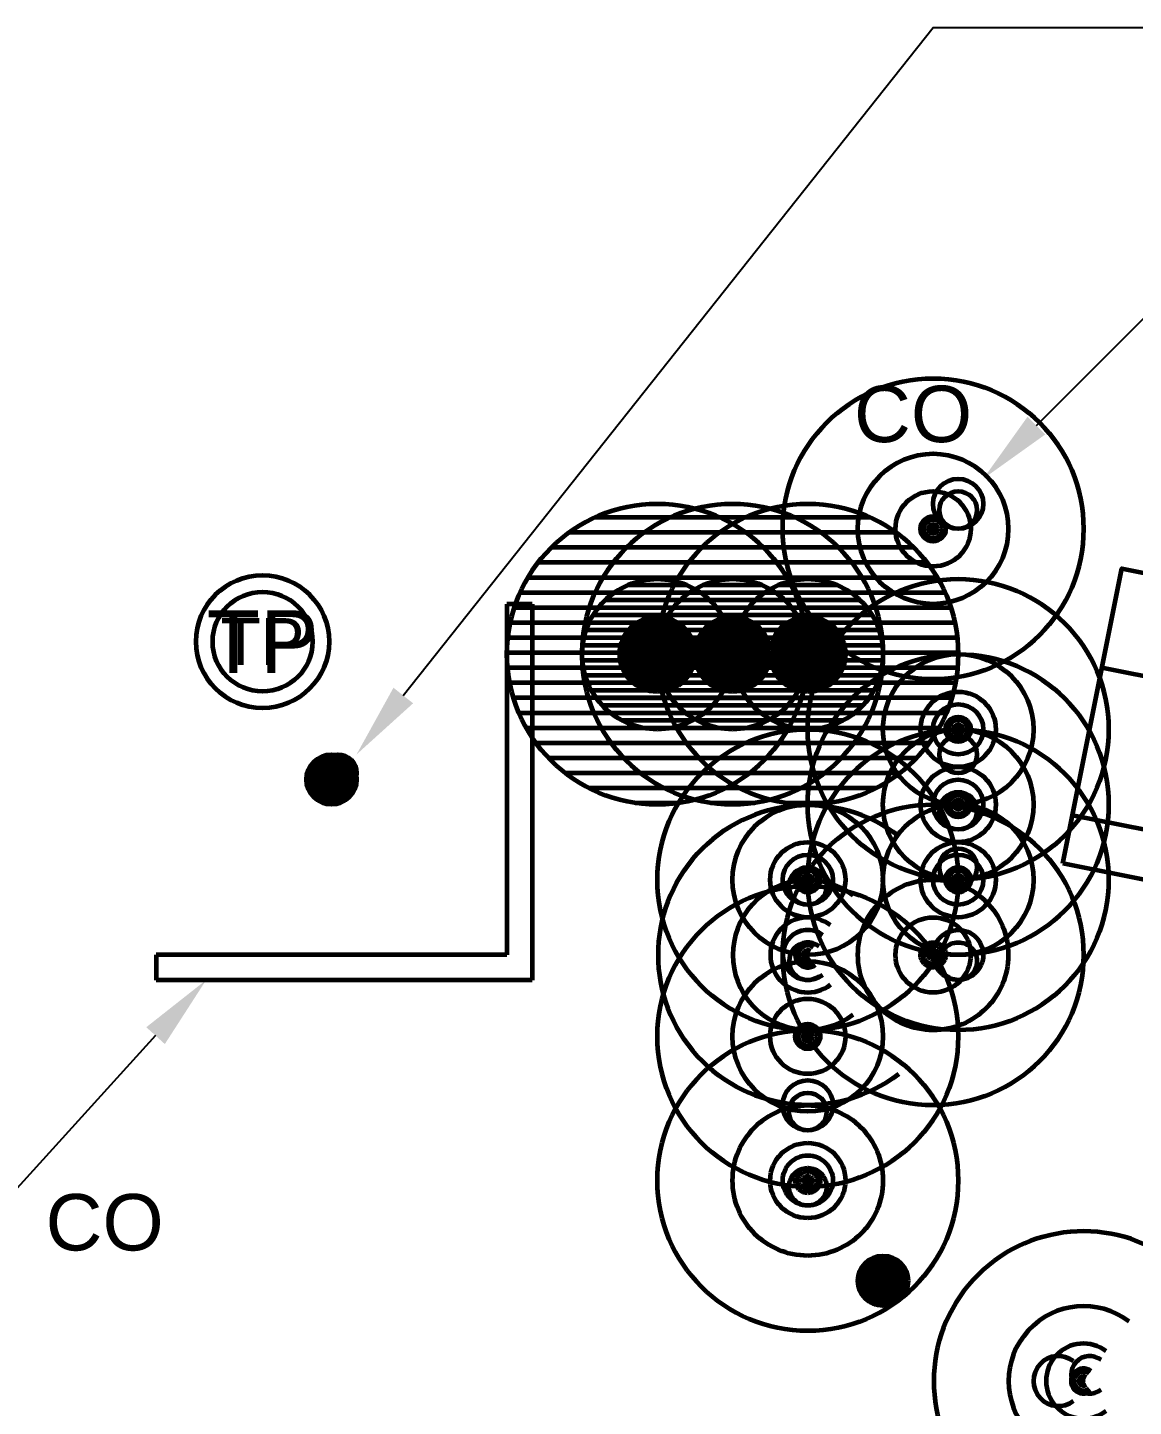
# Model space of a CAD drawing. Extents: x -3637 to 1666, y -2593 to 1817.
# Drawn here: x -2888.5 to -2712, y -1728.3 to -1508.3 of the extents above; entities that cross this region are included whole.
import ezdxf
from ezdxf.enums import TextEntityAlignment as Align

# ---------------------------------------------------------------- set-up
doc = ezdxf.new("R2010")
doc.units = 0
doc.header["$LTSCALE"] = 36
doc.header["$MEASUREMENT"] = 0
doc.linetypes.add('VENT', pattern=[0.30000000000000004, 0.2, -0.1])
doc.layers.add('G-ANNO-TEXT', color=70, linetype='Continuous')
for name, color, linetype, lineweight in [('P-CW-N', 4, 'Continuous', 60), ('P-CW-N @ 1 (1)', 4, 'Continuous', 60), ('P-CW-N @ 1 (2)', 4, 'Continuous', 60), ('P-CW-N @ 12', 4, 'Continuous', 60), ('P-CW-N @ 128', 4, 'Continuous', 60), ('P-CW-N @ 16', 4, 'Continuous', 60), ('P-CW-N @ 192', 4, 'Continuous', 60), ('P-CW-N @ 2', 4, 'Continuous', 60), ('P-CW-N @ 24', 4, 'Continuous', 60), ('P-CW-N @ 384', 4, 'Continuous', 60), ('P-CW-N @ 4', 4, 'Continuous', 60), ('P-CW-N @ 48', 4, 'Continuous', 60), ('P-CW-N @ 64', 4, 'Continuous', 60), ('P-CW-N @ 768', 4, 'Continuous', 60), ('P-CW-N @ 8', 4, 'Continuous', 60), ('P-CW-N @ 96', 4, 'Continuous', 60), ('P-EQMT-N', 3, 'Continuous', 60), ('P-FIXT-N', 3, 'Continuous', 60), ('P-FIXT-N @ 1 (1)', 3, 'Continuous', 60), ('P-FIXT-N @ 1 (2)', 3, 'Continuous', 60), ('P-FIXT-N @ 12', 3, 'Continuous', 60), ('P-FIXT-N @ 128', 3, 'Continuous', 60), ('P-FIXT-N @ 16', 3, 'Continuous', 60), ('P-FIXT-N @ 192', 3, 'Continuous', 60), ('P-FIXT-N @ 2', 3, 'Continuous', 60), ('P-FIXT-N @ 24', 3, 'Continuous', 60), ('P-FIXT-N @ 384', 3, 'Continuous', 60), ('P-FIXT-N @ 4', 3, 'Continuous', 60), ('P-FIXT-N @ 48', 3, 'Continuous', 60), ('P-FIXT-N @ 64', 3, 'Continuous', 60), ('P-FIXT-N @ 768', 3, 'Continuous', 60), ('P-FIXT-N @ 8', 3, 'Continuous', 60), ('P-FIXT-N @ 96', 3, 'Continuous', 60), ('P-HW-N', 1, 'Continuous', 60), ('P-HW-N @ 1 (1)', 1, 'Continuous', 60), ('P-HW-N @ 1 (2)', 1, 'Continuous', 60), ('P-HW-N @ 12', 1, 'Continuous', 60), ('P-HW-N @ 128', 1, 'Continuous', 60), ('P-HW-N @ 16', 1, 'Continuous', 60), ('P-HW-N @ 192', 1, 'Continuous', 60), ('P-HW-N @ 2', 1, 'Continuous', 60), ('P-HW-N @ 24', 1, 'Continuous', 60), ('P-HW-N @ 384', 1, 'Continuous', 60), ('P-HW-N @ 4', 1, 'Continuous', 60), ('P-HW-N @ 48', 1, 'Continuous', 60), ('P-HW-N @ 64', 1, 'Continuous', 60), ('P-HW-N @ 768', 1, 'Continuous', 60), ('P-HW-N @ 8', 1, 'Continuous', 60), ('P-HW-N @ 96', 1, 'Continuous', 60), ('P-HWC-N', 2, 'Continuous', 60), ('P-HWC-N @ 1 (1)', 2, 'Continuous', 60), ('P-HWC-N @ 1 (2)', 2, 'Continuous', 60), ('P-HWC-N @ 12', 2, 'Continuous', 60), ('P-HWC-N @ 128', 2, 'Continuous', 60), ('P-HWC-N @ 16', 2, 'Continuous', 60), ('P-HWC-N @ 192', 2, 'Continuous', 60), ('P-HWC-N @ 2', 2, 'Continuous', 60), ('P-HWC-N @ 24', 2, 'Continuous', 60), ('P-HWC-N @ 384', 2, 'Continuous', 60), ('P-HWC-N @ 4', 2, 'Continuous', 60), ('P-HWC-N @ 48', 2, 'Continuous', 60), ('P-HWC-N @ 64', 2, 'Continuous', 60), ('P-HWC-N @ 768', 2, 'Continuous', 60), ('P-HWC-N @ 8', 2, 'Continuous', 60), ('P-HWC-N @ 96', 2, 'Continuous', 60), ('P-SAN-N', 6, 'Continuous', 60), ('P-SAN-N @ 1 (1)', 6, 'Continuous', 60), ('P-SAN-N @ 1 (2)', 6, 'Continuous', 60), ('P-SAN-N @ 12', 6, 'Continuous', 60), ('P-SAN-N @ 128', 6, 'Continuous', 60), ('P-SAN-N @ 16', 6, 'Continuous', 60), ('P-SAN-N @ 192', 6, 'Continuous', 60), ('P-SAN-N @ 2', 6, 'Continuous', 60), ('P-SAN-N @ 24', 6, 'Continuous', 60), ('P-SAN-N @ 384', 6, 'Continuous', 60), ('P-SAN-N @ 4', 6, 'Continuous', 60), ('P-SAN-N @ 48', 6, 'Continuous', 60), ('P-SAN-N @ 64', 6, 'Continuous', 60), ('P-SAN-N @ 768', 6, 'Continuous', 60), ('P-SAN-N @ 8', 6, 'Continuous', 60), ('P-SAN-N @ 96', 6, 'Continuous', 60), ('P-SANV-N', 5, 'VENT', 60), ('P-SANV-N @ 1 (1)', 5, 'VENT', 60), ('P-SANV-N @ 1 (2)', 5, 'VENT', 60), ('P-SANV-N @ 12', 5, 'VENT', 60), ('P-SANV-N @ 128', 5, 'VENT', 60), ('P-SANV-N @ 16', 5, 'VENT', 60), ('P-SANV-N @ 192', 5, 'VENT', 60), ('P-SANV-N @ 2', 5, 'VENT', 60), ('P-SANV-N @ 24', 5, 'VENT', 60), ('P-SANV-N @ 384', 5, 'VENT', 60), ('P-SANV-N @ 4', 5, 'VENT', 60), ('P-SANV-N @ 48', 5, 'VENT', 60), ('P-SANV-N @ 64', 5, 'VENT', 60), ('P-SANV-N @ 768', 5, 'VENT', 60), ('P-SANV-N @ 8', 5, 'VENT', 60), ('P-SANV-N @ 96', 5, 'VENT', 60)]:
    doc.layers.add(name, color=color, linetype=linetype, lineweight=lineweight)
doc.styles.add('Arial', font='arial.ttf')
pattern_1 = [(180, (0, 0), (-4.336808689942018e-19, -0.003125), [])]

# ---------------------------------------------------------------- blocks, each defined once
blk = doc.blocks.new('*U24')
h = blk.add_hatch()
h.set_pattern_fill('ANSI31', color=256, scale=0.025, angle=135)
h.set_pattern_definition(pattern_1)
edge = h.paths.add_edge_path()
edge.add_arc((-3.469446951953614e-18, -6.938893903907228e-18), 0.03125000000000001, 0, 360)
blk.add_circle((0, 0), 0.03125)
blk = doc.blocks.new('*U726')
at = {"layer": 'P-SAN-N @ 128', "xscale": 128, "yscale": 128, "zscale": 128}
blk.add_blockref('*U24', (-2840.000000014937, -1628.257198477003), dxfattribs=at)
at = {"layer": 'P-SAN-N @ 96', "xscale": 96, "yscale": 96, "zscale": 96}
blk.add_blockref('*U24', (-2839.000000014937, -1627.257198477003), dxfattribs=at)
blk = doc.blocks.new('*U26')
at = {"linetype": 'Continuous'}
blk.add_circle((0, 0), 0.08288711157735473, dxfattribs=at)
at = {"layer": 'G-ANNO-TEXT', "linetype": 'Continuous', "style": 'Arial'}
blk.add_text('TP', height=0.078125, dxfattribs=at).set_placement((0, 0), align=Align.MIDDLE)
blk = doc.blocks.new('*U752')
at = {"layer": 'P-SAN-N @ 128', "xscale": 128, "yscale": 128, "zscale": 128}
blk.add_blockref('*U26', (-2851.000000014937, -1606.257198477003), dxfattribs=at)
at = {"layer": 'P-SAN-N @ 96', "xscale": 96, "yscale": 96, "zscale": 96}
blk.add_blockref('*U26', (-2851.000000014937, -1606.257198477003), dxfattribs=at)
blk = doc.blocks.new('*U795')
at = {"layer": 'P-SAN-N @ 128', "xscale": 128, "yscale": 128, "zscale": 128}
blk.add_blockref('*U24', (-2752.000000014937, -1708.257198477003), dxfattribs=at)
at = {"layer": 'P-SAN-N @ 96', "xscale": 96, "yscale": 96, "zscale": 96}
blk.add_blockref('*U24', (-2752.000000014937, -1708.257198477003), dxfattribs=at)
blk = doc.blocks.new('*U7')
blk.add_circle((0, 0), 0.03125)
blk = doc.blocks.new('*U799')
at = {"layer": 'P-SAN-N @ 1 (1)'}
blk.add_blockref('*U7', (-2744.000000014937, -1588.257198477003), dxfattribs=at)
at = {"layer": 'P-SAN-N @ 1 (2)'}
blk.add_blockref('*U7', (-2744.000000014937, -1588.257198477003), dxfattribs=at)
at = {"layer": 'P-SAN-N @ 12', "xscale": 12, "yscale": 12, "zscale": 12}
blk.add_blockref('*U7', (-2744.000000014937, -1588.257198477003), dxfattribs=at)
at = {"layer": 'P-SAN-N @ 128', "xscale": 128, "yscale": 128, "zscale": 128}
blk.add_blockref('*U7', (-2740.000000014937, -1584.257198477003), dxfattribs=at)
at = {"layer": 'P-SAN-N @ 16', "xscale": 16, "yscale": 16, "zscale": 16}
blk.add_blockref('*U7', (-2744.000000014937, -1588.257198477003), dxfattribs=at)
at = {"layer": 'P-SAN-N @ 192', "xscale": 192, "yscale": 192, "zscale": 192}
blk.add_blockref('*U7', (-2744.000000014937, -1588.257198477003), dxfattribs=at)
at = {"layer": 'P-SAN-N @ 2', "xscale": 2, "yscale": 2, "zscale": 2}
blk.add_blockref('*U7', (-2744.000000014937, -1588.257198477003), dxfattribs=at)
at = {"layer": 'P-SAN-N @ 24', "xscale": 24, "yscale": 24, "zscale": 24}
blk.add_blockref('*U7', (-2744.000000014937, -1588.257198477003), dxfattribs=at)
at = {"layer": 'P-SAN-N @ 384', "xscale": 384, "yscale": 384, "zscale": 384}
blk.add_blockref('*U7', (-2744.000000014937, -1588.257198477003), dxfattribs=at)
at = {"layer": 'P-SAN-N @ 4', "xscale": 4, "yscale": 4, "zscale": 4}
blk.add_blockref('*U7', (-2744.000000014937, -1588.257198477003), dxfattribs=at)
at = {"layer": 'P-SAN-N @ 48', "xscale": 48, "yscale": 48, "zscale": 48}
blk.add_blockref('*U7', (-2744.000000014937, -1588.257198477003), dxfattribs=at)
at = {"layer": 'P-SAN-N @ 64', "xscale": 64, "yscale": 64, "zscale": 64}
blk.add_blockref('*U7', (-2744.000000014937, -1588.257198477003), dxfattribs=at)
at = {"layer": 'P-SAN-N @ 768', "xscale": 768, "yscale": 768, "zscale": 768}
blk.add_blockref('*U7', (-2744.000000014937, -1588.257198477003), dxfattribs=at)
at = {"layer": 'P-SAN-N @ 8', "xscale": 8, "yscale": 8, "zscale": 8}
blk.add_blockref('*U7', (-2744.000000014937, -1588.257198477003), dxfattribs=at)
at = {"layer": 'P-SAN-N @ 96', "xscale": 96, "yscale": 96, "zscale": 96}
blk.add_blockref('*U7', (-2740.000000014937, -1585.257198477003), dxfattribs=at)
blk = doc.blocks.new('*U800')
at = {"layer": 'P-SAN-N @ 1 (1)'}
blk.add_blockref('*U7', (-2764.000000014937, -1644.257198477003), dxfattribs=at)
at = {"layer": 'P-SAN-N @ 1 (2)'}
blk.add_blockref('*U7', (-2764.000000014937, -1644.257198477003), dxfattribs=at)
at = {"layer": 'P-SAN-N @ 12', "xscale": 12, "yscale": 12, "zscale": 12}
blk.add_blockref('*U7', (-2764.000000014937, -1644.257198477003), dxfattribs=at)
at = {"layer": 'P-SAN-N @ 128', "xscale": 128, "yscale": 128, "zscale": 128}
blk.add_blockref('*U7', (-2764.000000014937, -1644.257198477003), dxfattribs=at)
at = {"layer": 'P-SAN-N @ 16', "xscale": 16, "yscale": 16, "zscale": 16}
blk.add_blockref('*U7', (-2764.000000014937, -1644.257198477003), dxfattribs=at)
at = {"layer": 'P-SAN-N @ 192', "xscale": 192, "yscale": 192, "zscale": 192}
blk.add_blockref('*U7', (-2764.000000014937, -1644.257198477003), dxfattribs=at)
at = {"layer": 'P-SAN-N @ 2', "xscale": 2, "yscale": 2, "zscale": 2}
blk.add_blockref('*U7', (-2764.000000014937, -1644.257198477003), dxfattribs=at)
at = {"layer": 'P-SAN-N @ 24', "xscale": 24, "yscale": 24, "zscale": 24}
blk.add_blockref('*U7', (-2764.000000014937, -1644.257198477003), dxfattribs=at)
at = {"layer": 'P-SAN-N @ 384', "xscale": 384, "yscale": 384, "zscale": 384}
blk.add_blockref('*U7', (-2764.000000014937, -1644.257198477003), dxfattribs=at)
at = {"layer": 'P-SAN-N @ 4', "xscale": 4, "yscale": 4, "zscale": 4}
blk.add_blockref('*U7', (-2764.000000014937, -1644.257198477003), dxfattribs=at)
at = {"layer": 'P-SAN-N @ 48', "xscale": 48, "yscale": 48, "zscale": 48}
blk.add_blockref('*U7', (-2764.000000014937, -1644.257198477003), dxfattribs=at)
at = {"layer": 'P-SAN-N @ 64', "xscale": 64, "yscale": 64, "zscale": 64}
blk.add_blockref('*U7', (-2764.000000014937, -1644.257198477003), dxfattribs=at)
at = {"layer": 'P-SAN-N @ 768', "xscale": 768, "yscale": 768, "zscale": 768}
blk.add_blockref('*U7', (-2764.000000014937, -1644.257198477003), dxfattribs=at)
at = {"layer": 'P-SAN-N @ 8', "xscale": 8, "yscale": 8, "zscale": 8}
blk.add_blockref('*U7', (-2764.000000014937, -1644.257198477003), dxfattribs=at)
at = {"layer": 'P-SAN-N @ 96', "xscale": 96, "yscale": 96, "zscale": 96}
blk.add_blockref('*U7', (-2764.000000014937, -1645.257198477003), dxfattribs=at)
blk = doc.blocks.new('*U801')
at = {"layer": 'P-SANV-N @ 1 (1)'}
blk.add_blockref('*U7', (-2744.000000014937, -1656.257198477003), dxfattribs=at)
at = {"layer": 'P-SANV-N @ 1 (2)'}
blk.add_blockref('*U7', (-2744.000000014937, -1656.257198477003), dxfattribs=at)
at = {"layer": 'P-SANV-N @ 12', "xscale": 12, "yscale": 12, "zscale": 12}
blk.add_blockref('*U7', (-2744.000000014937, -1656.257198477003), dxfattribs=at)
at = {"layer": 'P-SANV-N @ 128', "xscale": 128, "yscale": 128, "zscale": 128}
blk.add_blockref('*U7', (-2740.000000014937, -1656.257198477003), dxfattribs=at)
at = {"layer": 'P-SANV-N @ 16', "xscale": 16, "yscale": 16, "zscale": 16}
blk.add_blockref('*U7', (-2744.000000014937, -1656.257198477003), dxfattribs=at)
at = {"layer": 'P-SANV-N @ 192', "xscale": 192, "yscale": 192, "zscale": 192}
blk.add_blockref('*U7', (-2744.000000014937, -1656.257198477003), dxfattribs=at)
at = {"layer": 'P-SANV-N @ 2', "xscale": 2, "yscale": 2, "zscale": 2}
blk.add_blockref('*U7', (-2744.000000014937, -1656.257198477003), dxfattribs=at)
at = {"layer": 'P-SANV-N @ 24', "xscale": 24, "yscale": 24, "zscale": 24}
blk.add_blockref('*U7', (-2744.000000014937, -1656.257198477003), dxfattribs=at)
at = {"layer": 'P-SANV-N @ 384', "xscale": 384, "yscale": 384, "zscale": 384}
blk.add_blockref('*U7', (-2744.000000014937, -1656.257198477003), dxfattribs=at)
at = {"layer": 'P-SANV-N @ 4', "xscale": 4, "yscale": 4, "zscale": 4}
blk.add_blockref('*U7', (-2744.000000014937, -1656.257198477003), dxfattribs=at)
at = {"layer": 'P-SANV-N @ 48', "xscale": 48, "yscale": 48, "zscale": 48}
blk.add_blockref('*U7', (-2744.000000014937, -1656.257198477003), dxfattribs=at)
at = {"layer": 'P-SANV-N @ 64', "xscale": 64, "yscale": 64, "zscale": 64}
blk.add_blockref('*U7', (-2744.000000014937, -1656.257198477003), dxfattribs=at)
at = {"layer": 'P-SANV-N @ 768', "xscale": 768, "yscale": 768, "zscale": 768}
blk.add_blockref('*U7', (-2744.000000014937, -1656.257198477003), dxfattribs=at)
at = {"layer": 'P-SANV-N @ 8', "xscale": 8, "yscale": 8, "zscale": 8}
blk.add_blockref('*U7', (-2744.000000014937, -1656.257198477003), dxfattribs=at)
at = {"layer": 'P-SANV-N @ 96', "xscale": 96, "yscale": 96, "zscale": 96}
blk.add_blockref('*U7', (-2740.000000014937, -1657.257198477003), dxfattribs=at)
blk = doc.blocks.new('*U13')
at = {"linetype": 'Continuous'}
blk.add_arc((0, 0), 0.03111555437015312, 232.5669694738212, 127.4330305261797, dxfattribs=at)
blk = doc.blocks.new('*U802')
at = {"layer": 'P-SAN-N @ 1 (1)', "rotation": 180}
blk.add_blockref('*U13', (-2764.000000014937, -1656.257198477003), dxfattribs=at)
at = {"layer": 'P-SAN-N @ 1 (2)', "rotation": 180}
blk.add_blockref('*U13', (-2764.000000014937, -1656.257198477003), dxfattribs=at)
at = {"layer": 'P-SAN-N @ 12', "xscale": 12, "yscale": 12, "zscale": 12, "rotation": 180}
blk.add_blockref('*U13', (-2764.000000014937, -1656.257198477003), dxfattribs=at)
at = {"layer": 'P-SAN-N @ 128', "xscale": 128, "yscale": 128, "zscale": 128, "rotation": 180}
blk.add_blockref('*U13', (-2764.000000014937, -1656.257198477003), dxfattribs=at)
at = {"layer": 'P-SAN-N @ 16', "xscale": 16, "yscale": 16, "zscale": 16, "rotation": 180}
blk.add_blockref('*U13', (-2764.000000014937, -1656.257198477003), dxfattribs=at)
at = {"layer": 'P-SAN-N @ 192', "xscale": 192, "yscale": 192, "zscale": 192, "rotation": 180}
blk.add_blockref('*U13', (-2764.000000014937, -1656.257198477003), dxfattribs=at)
at = {"layer": 'P-SAN-N @ 2', "xscale": 2, "yscale": 2, "zscale": 2, "rotation": 180}
blk.add_blockref('*U13', (-2764.000000014937, -1656.257198477003), dxfattribs=at)
at = {"layer": 'P-SAN-N @ 24', "xscale": 24, "yscale": 24, "zscale": 24, "rotation": 180}
blk.add_blockref('*U13', (-2764.000000014937, -1656.257198477003), dxfattribs=at)
at = {"layer": 'P-SAN-N @ 384', "xscale": 384, "yscale": 384, "zscale": 384, "rotation": 180}
blk.add_blockref('*U13', (-2764.000000014937, -1656.257198477003), dxfattribs=at)
at = {"layer": 'P-SAN-N @ 4', "xscale": 4, "yscale": 4, "zscale": 4, "rotation": 180}
blk.add_blockref('*U13', (-2764.000000014937, -1656.257198477003), dxfattribs=at)
at = {"layer": 'P-SAN-N @ 48', "xscale": 48, "yscale": 48, "zscale": 48, "rotation": 180}
blk.add_blockref('*U13', (-2764.000000014937, -1656.257198477003), dxfattribs=at)
at = {"layer": 'P-SAN-N @ 64', "xscale": 64, "yscale": 64, "zscale": 64, "rotation": 180}
blk.add_blockref('*U13', (-2764.000000014937, -1656.257198477003), dxfattribs=at)
at = {"layer": 'P-SAN-N @ 768', "xscale": 768, "yscale": 768, "zscale": 768, "rotation": 180}
blk.add_blockref('*U13', (-2764.000000014937, -1656.257198477003), dxfattribs=at)
at = {"layer": 'P-SAN-N @ 8', "xscale": 8, "yscale": 8, "zscale": 8, "rotation": 180}
blk.add_blockref('*U13', (-2764.000000014937, -1656.257198477003), dxfattribs=at)
at = {"layer": 'P-SAN-N @ 96', "xscale": 96, "yscale": 96, "zscale": 96, "rotation": 180}
blk.add_blockref('*U13', (-2764.000000014937, -1657.257198477003), dxfattribs=at)
blk = doc.blocks.new('*U803')
at = {"layer": 'P-HW-N @ 1 (1)'}
blk.add_blockref('*U7', (-2740.000000014937, -1644.257198477003), dxfattribs=at)
at = {"layer": 'P-HW-N @ 1 (2)'}
blk.add_blockref('*U7', (-2740.000000014937, -1644.257198477003), dxfattribs=at)
at = {"layer": 'P-HW-N @ 12', "xscale": 12, "yscale": 12, "zscale": 12}
blk.add_blockref('*U7', (-2740.000000014937, -1644.257198477003), dxfattribs=at)
at = {"layer": 'P-HW-N @ 128', "xscale": 128, "yscale": 128, "zscale": 128}
blk.add_blockref('*U7', (-2740.000000014937, -1644.257198477003), dxfattribs=at)
at = {"layer": 'P-HW-N @ 16', "xscale": 16, "yscale": 16, "zscale": 16}
blk.add_blockref('*U7', (-2740.000000014937, -1644.257198477003), dxfattribs=at)
at = {"layer": 'P-HW-N @ 192', "xscale": 192, "yscale": 192, "zscale": 192}
blk.add_blockref('*U7', (-2740.000000014937, -1644.257198477003), dxfattribs=at)
at = {"layer": 'P-HW-N @ 2', "xscale": 2, "yscale": 2, "zscale": 2}
blk.add_blockref('*U7', (-2740.000000014937, -1644.257198477003), dxfattribs=at)
at = {"layer": 'P-HW-N @ 24', "xscale": 24, "yscale": 24, "zscale": 24}
blk.add_blockref('*U7', (-2740.000000014937, -1644.257198477003), dxfattribs=at)
at = {"layer": 'P-HW-N @ 384', "xscale": 384, "yscale": 384, "zscale": 384}
blk.add_blockref('*U7', (-2740.000000014937, -1644.257198477003), dxfattribs=at)
at = {"layer": 'P-HW-N @ 4', "xscale": 4, "yscale": 4, "zscale": 4}
blk.add_blockref('*U7', (-2740.000000014937, -1644.257198477003), dxfattribs=at)
at = {"layer": 'P-HW-N @ 48', "xscale": 48, "yscale": 48, "zscale": 48}
blk.add_blockref('*U7', (-2740.000000014937, -1644.257198477003), dxfattribs=at)
at = {"layer": 'P-HW-N @ 64', "xscale": 64, "yscale": 64, "zscale": 64}
blk.add_blockref('*U7', (-2740.000000014937, -1644.257198477003), dxfattribs=at)
at = {"layer": 'P-HW-N @ 768', "xscale": 768, "yscale": 768, "zscale": 768}
blk.add_blockref('*U7', (-2740.000000014937, -1644.257198477003), dxfattribs=at)
at = {"layer": 'P-HW-N @ 8', "xscale": 8, "yscale": 8, "zscale": 8}
blk.add_blockref('*U7', (-2740.000000014937, -1644.257198477003), dxfattribs=at)
at = {"layer": 'P-HW-N @ 96', "xscale": 96, "yscale": 96, "zscale": 96}
blk.add_blockref('*U7', (-2740.000000014937, -1642.257198477003), dxfattribs=at)
blk = doc.blocks.new('*U804')
at = {"layer": 'P-HWC-N @ 1 (1)'}
blk.add_blockref('*U7', (-2740.000000014937, -1632.257198477003), dxfattribs=at)
at = {"layer": 'P-HWC-N @ 1 (2)'}
blk.add_blockref('*U7', (-2740.000000014937, -1632.257198477003), dxfattribs=at)
at = {"layer": 'P-HWC-N @ 12', "xscale": 12, "yscale": 12, "zscale": 12}
blk.add_blockref('*U7', (-2740.000000014937, -1632.257198477003), dxfattribs=at)
at = {"layer": 'P-HWC-N @ 128', "xscale": 128, "yscale": 128, "zscale": 128}
blk.add_blockref('*U7', (-2740.000000014937, -1632.257198477003), dxfattribs=at)
at = {"layer": 'P-HWC-N @ 16', "xscale": 16, "yscale": 16, "zscale": 16}
blk.add_blockref('*U7', (-2740.000000014937, -1632.257198477003), dxfattribs=at)
at = {"layer": 'P-HWC-N @ 192', "xscale": 192, "yscale": 192, "zscale": 192}
blk.add_blockref('*U7', (-2740.000000014937, -1632.257198477003), dxfattribs=at)
at = {"layer": 'P-HWC-N @ 2', "xscale": 2, "yscale": 2, "zscale": 2}
blk.add_blockref('*U7', (-2740.000000014937, -1632.257198477003), dxfattribs=at)
at = {"layer": 'P-HWC-N @ 24', "xscale": 24, "yscale": 24, "zscale": 24}
blk.add_blockref('*U7', (-2740.000000014937, -1632.257198477003), dxfattribs=at)
at = {"layer": 'P-HWC-N @ 384', "xscale": 384, "yscale": 384, "zscale": 384}
blk.add_blockref('*U7', (-2740.000000014937, -1632.257198477003), dxfattribs=at)
at = {"layer": 'P-HWC-N @ 4', "xscale": 4, "yscale": 4, "zscale": 4}
blk.add_blockref('*U7', (-2740.000000014937, -1632.257198477003), dxfattribs=at)
at = {"layer": 'P-HWC-N @ 48', "xscale": 48, "yscale": 48, "zscale": 48}
blk.add_blockref('*U7', (-2740.000000014937, -1632.257198477003), dxfattribs=at)
at = {"layer": 'P-HWC-N @ 64', "xscale": 64, "yscale": 64, "zscale": 64}
blk.add_blockref('*U7', (-2740.000000014937, -1632.257198477003), dxfattribs=at)
at = {"layer": 'P-HWC-N @ 768', "xscale": 768, "yscale": 768, "zscale": 768}
blk.add_blockref('*U7', (-2740.000000014937, -1632.257198477003), dxfattribs=at)
at = {"layer": 'P-HWC-N @ 8', "xscale": 8, "yscale": 8, "zscale": 8}
blk.add_blockref('*U7', (-2740.000000014937, -1632.257198477003), dxfattribs=at)
at = {"layer": 'P-HWC-N @ 96', "xscale": 96, "yscale": 96, "zscale": 96}
blk.add_blockref('*U7', (-2740.000000014937, -1633.257198477003), dxfattribs=at)
blk = doc.blocks.new('*U805')
at = {"layer": 'P-CW-N @ 1 (1)'}
blk.add_blockref('*U7', (-2740.000000014937, -1620.257198477003), dxfattribs=at)
at = {"layer": 'P-CW-N @ 1 (2)'}
blk.add_blockref('*U7', (-2740.000000014937, -1620.257198477003), dxfattribs=at)
at = {"layer": 'P-CW-N @ 12', "xscale": 12, "yscale": 12, "zscale": 12}
blk.add_blockref('*U7', (-2740.000000014937, -1620.257198477003), dxfattribs=at)
at = {"layer": 'P-CW-N @ 128', "xscale": 128, "yscale": 128, "zscale": 128}
blk.add_blockref('*U7', (-2740.000000014937, -1620.257198477003), dxfattribs=at)
at = {"layer": 'P-CW-N @ 16', "xscale": 16, "yscale": 16, "zscale": 16}
blk.add_blockref('*U7', (-2740.000000014937, -1620.257198477003), dxfattribs=at)
at = {"layer": 'P-CW-N @ 192', "xscale": 192, "yscale": 192, "zscale": 192}
blk.add_blockref('*U7', (-2740.000000014937, -1620.257198477003), dxfattribs=at)
at = {"layer": 'P-CW-N @ 2', "xscale": 2, "yscale": 2, "zscale": 2}
blk.add_blockref('*U7', (-2740.000000014937, -1620.257198477003), dxfattribs=at)
at = {"layer": 'P-CW-N @ 24', "xscale": 24, "yscale": 24, "zscale": 24}
blk.add_blockref('*U7', (-2740.000000014937, -1620.257198477003), dxfattribs=at)
at = {"layer": 'P-CW-N @ 384', "xscale": 384, "yscale": 384, "zscale": 384}
blk.add_blockref('*U7', (-2740.000000014937, -1620.257198477003), dxfattribs=at)
at = {"layer": 'P-CW-N @ 4', "xscale": 4, "yscale": 4, "zscale": 4}
blk.add_blockref('*U7', (-2740.000000014937, -1620.257198477003), dxfattribs=at)
at = {"layer": 'P-CW-N @ 48', "xscale": 48, "yscale": 48, "zscale": 48}
blk.add_blockref('*U7', (-2740.000000014937, -1620.257198477003), dxfattribs=at)
at = {"layer": 'P-CW-N @ 64', "xscale": 64, "yscale": 64, "zscale": 64}
blk.add_blockref('*U7', (-2740.000000014937, -1620.257198477003), dxfattribs=at)
at = {"layer": 'P-CW-N @ 768', "xscale": 768, "yscale": 768, "zscale": 768}
blk.add_blockref('*U7', (-2740.000000014937, -1620.257198477003), dxfattribs=at)
at = {"layer": 'P-CW-N @ 8', "xscale": 8, "yscale": 8, "zscale": 8}
blk.add_blockref('*U7', (-2740.000000014937, -1620.257198477003), dxfattribs=at)
at = {"layer": 'P-CW-N @ 96', "xscale": 96, "yscale": 96, "zscale": 96}
blk.add_blockref('*U7', (-2740.000000014937, -1624.257198477003), dxfattribs=at)
blk = doc.blocks.new('*U806')
at = {"layer": 'P-CW-N @ 1 (1)', "rotation": 180}
blk.add_blockref('*U13', (-2720.000000014937, -1724.257198477003), dxfattribs=at)
at = {"layer": 'P-CW-N @ 1 (2)', "rotation": 180}
blk.add_blockref('*U13', (-2720.000000014937, -1724.257198477003), dxfattribs=at)
at = {"layer": 'P-CW-N @ 12', "xscale": 12, "yscale": 12, "zscale": 12, "rotation": 180}
blk.add_blockref('*U13', (-2720.000000014937, -1724.257198477003), dxfattribs=at)
at = {"layer": 'P-CW-N @ 128', "xscale": 128, "yscale": 128, "zscale": 128, "rotation": 180}
blk.add_blockref('*U13', (-2724.000000014937, -1724.257198477003), dxfattribs=at)
at = {"layer": 'P-CW-N @ 16', "xscale": 16, "yscale": 16, "zscale": 16, "rotation": 180}
blk.add_blockref('*U13', (-2720.000000014937, -1724.257198477003), dxfattribs=at)
at = {"layer": 'P-CW-N @ 192', "xscale": 192, "yscale": 192, "zscale": 192, "rotation": 180}
blk.add_blockref('*U13', (-2720.000000014937, -1724.257198477003), dxfattribs=at)
at = {"layer": 'P-CW-N @ 2', "xscale": 2, "yscale": 2, "zscale": 2, "rotation": 180}
blk.add_blockref('*U13', (-2720.000000014937, -1724.257198477003), dxfattribs=at)
at = {"layer": 'P-CW-N @ 24', "xscale": 24, "yscale": 24, "zscale": 24, "rotation": 180}
blk.add_blockref('*U13', (-2720.000000014937, -1724.257198477003), dxfattribs=at)
at = {"layer": 'P-CW-N @ 384', "xscale": 384, "yscale": 384, "zscale": 384, "rotation": 180}
blk.add_blockref('*U13', (-2720.000000014937, -1724.257198477003), dxfattribs=at)
at = {"layer": 'P-CW-N @ 4', "xscale": 4, "yscale": 4, "zscale": 4, "rotation": 180}
blk.add_blockref('*U13', (-2720.000000014937, -1724.257198477003), dxfattribs=at)
at = {"layer": 'P-CW-N @ 48', "xscale": 48, "yscale": 48, "zscale": 48, "rotation": 180}
blk.add_blockref('*U13', (-2720.000000014937, -1724.257198477003), dxfattribs=at)
at = {"layer": 'P-CW-N @ 64', "xscale": 64, "yscale": 64, "zscale": 64, "rotation": 180}
blk.add_blockref('*U13', (-2720.000000014937, -1724.257198477003), dxfattribs=at)
at = {"layer": 'P-CW-N @ 768', "xscale": 768, "yscale": 768, "zscale": 768, "rotation": 180}
blk.add_blockref('*U13', (-2720.000000014937, -1724.257198477003), dxfattribs=at)
at = {"layer": 'P-CW-N @ 8', "xscale": 8, "yscale": 8, "zscale": 8, "rotation": 180}
blk.add_blockref('*U13', (-2720.000000014937, -1724.257198477003), dxfattribs=at)
at = {"layer": 'P-CW-N @ 96', "xscale": 96, "yscale": 96, "zscale": 96, "rotation": 180}
blk.add_blockref('*U13', (-2719.000000014937, -1723.257198477003), dxfattribs=at)
blk = doc.blocks.new('*U44')
h = blk.add_hatch()
h.set_pattern_fill('_USER', scale=0.03125, pattern_type=0)
h.set_pattern_definition([(0, (-0.09375, -0.03125), (0, 0.03125), [])])
h.paths.add_polyline_path([(0.09375, 0.03125), (-0.09375, 0.03125), (-0.09375, -0.03125), (0.09375, -0.03125)])
blk.add_lwpolyline([(-0.09375, -0.03125), (-0.09375, 0.03125), (0.09375, 0.03125), (0.09375, -0.03125), (-0.09375, -0.03125)])
blk = doc.blocks.new('*U810')
at = {"layer": 'P-FIXT-N @ 1 (1)', "rotation": 348.6900675259798}
blk.add_blockref('*U44', (-2648.000000014937, -1632.257198477003), dxfattribs=at)
at = {"layer": 'P-FIXT-N @ 1 (2)', "rotation": 348.6900675259798}
blk.add_blockref('*U44', (-2648.000000014937, -1632.257198477003), dxfattribs=at)
at = {"layer": 'P-FIXT-N @ 12', "xscale": 12, "yscale": 12, "zscale": 12, "rotation": 348.6900675259798}
blk.add_blockref('*U44', (-2648.000000014937, -1632.257198477003), dxfattribs=at)
at = {"layer": 'P-FIXT-N @ 128', "xscale": 128, "yscale": 128, "zscale": 128, "rotation": 348.6900675259798}
blk.add_blockref('*U44', (-2648.000000014937, -1632.257198477003), dxfattribs=at)
at = {"layer": 'P-FIXT-N @ 16', "xscale": 16, "yscale": 16, "zscale": 16, "rotation": 348.6900675259798}
blk.add_blockref('*U44', (-2648.000000014937, -1632.257198477003), dxfattribs=at)
at = {"layer": 'P-FIXT-N @ 192', "xscale": 192, "yscale": 192, "zscale": 192, "rotation": 348.6900675259798}
blk.add_blockref('*U44', (-2648.000000014937, -1632.257198477003), dxfattribs=at)
at = {"layer": 'P-FIXT-N @ 2', "xscale": 2, "yscale": 2, "zscale": 2, "rotation": 348.6900675259798}
blk.add_blockref('*U44', (-2648.000000014937, -1632.257198477003), dxfattribs=at)
at = {"layer": 'P-FIXT-N @ 24', "xscale": 24, "yscale": 24, "zscale": 24, "rotation": 348.6900675259798}
blk.add_blockref('*U44', (-2648.000000014937, -1632.257198477003), dxfattribs=at)
at = {"layer": 'P-FIXT-N @ 384', "xscale": 384, "yscale": 384, "zscale": 384, "rotation": 348.6900675259798}
blk.add_blockref('*U44', (-2648.000000014937, -1632.257198477003), dxfattribs=at)
at = {"layer": 'P-FIXT-N @ 4', "xscale": 4, "yscale": 4, "zscale": 4, "rotation": 348.6900675259798}
blk.add_blockref('*U44', (-2648.000000014937, -1632.257198477003), dxfattribs=at)
at = {"layer": 'P-FIXT-N @ 48', "xscale": 48, "yscale": 48, "zscale": 48, "rotation": 348.6900675259798}
blk.add_blockref('*U44', (-2648.000000014937, -1632.257198477003), dxfattribs=at)
at = {"layer": 'P-FIXT-N @ 64', "xscale": 64, "yscale": 64, "zscale": 64, "rotation": 348.6900675259798}
blk.add_blockref('*U44', (-2648.000000014937, -1632.257198477003), dxfattribs=at)
at = {"layer": 'P-FIXT-N @ 768', "xscale": 768, "yscale": 768, "zscale": 768, "rotation": 348.6900675259798}
blk.add_blockref('*U44', (-2648.000000014937, -1632.257198477003), dxfattribs=at)
at = {"layer": 'P-FIXT-N @ 8', "xscale": 8, "yscale": 8, "zscale": 8, "rotation": 348.6900675259798}
blk.add_blockref('*U44', (-2648.000000014937, -1632.257198477003), dxfattribs=at)
at = {"layer": 'P-FIXT-N @ 96', "xscale": 96, "yscale": 96, "zscale": 96, "rotation": 348.6900675259798}
blk.add_blockref('*U44', (-2648.000000014937, -1632.257198477003), dxfattribs=at)
blk = doc.blocks.new('*U815')
at = {"layer": 'P-SAN-N @ 1 (1)'}
blk.add_blockref('*U7', (-2764.000000014937, -1669.257198477003), dxfattribs=at)
at = {"layer": 'P-SAN-N @ 1 (2)'}
blk.add_blockref('*U7', (-2764.000000014937, -1669.257198477003), dxfattribs=at)
at = {"layer": 'P-SAN-N @ 12', "xscale": 12, "yscale": 12, "zscale": 12}
blk.add_blockref('*U7', (-2764.000000014937, -1669.257198477003), dxfattribs=at)
at = {"layer": 'P-SAN-N @ 128', "xscale": 128, "yscale": 128, "zscale": 128}
blk.add_blockref('*U7', (-2764.000000014937, -1680.257198477003), dxfattribs=at)
at = {"layer": 'P-SAN-N @ 16', "xscale": 16, "yscale": 16, "zscale": 16}
blk.add_blockref('*U7', (-2764.000000014937, -1669.257198477003), dxfattribs=at)
at = {"layer": 'P-SAN-N @ 192', "xscale": 192, "yscale": 192, "zscale": 192}
blk.add_blockref('*U7', (-2764.000000014937, -1669.257198477003), dxfattribs=at)
at = {"layer": 'P-SAN-N @ 2', "xscale": 2, "yscale": 2, "zscale": 2}
blk.add_blockref('*U7', (-2764.000000014937, -1669.257198477003), dxfattribs=at)
at = {"layer": 'P-SAN-N @ 24', "xscale": 24, "yscale": 24, "zscale": 24}
blk.add_blockref('*U7', (-2764.000000014937, -1669.257198477003), dxfattribs=at)
at = {"layer": 'P-SAN-N @ 384', "xscale": 384, "yscale": 384, "zscale": 384}
blk.add_blockref('*U7', (-2764.000000014937, -1669.257198477003), dxfattribs=at)
at = {"layer": 'P-SAN-N @ 4', "xscale": 4, "yscale": 4, "zscale": 4}
blk.add_blockref('*U7', (-2764.000000014937, -1669.257198477003), dxfattribs=at)
at = {"layer": 'P-SAN-N @ 48', "xscale": 48, "yscale": 48, "zscale": 48}
blk.add_blockref('*U7', (-2764.000000014937, -1669.257198477003), dxfattribs=at)
at = {"layer": 'P-SAN-N @ 64', "xscale": 64, "yscale": 64, "zscale": 64}
blk.add_blockref('*U7', (-2764.000000014937, -1669.257198477003), dxfattribs=at)
at = {"layer": 'P-SAN-N @ 768', "xscale": 768, "yscale": 768, "zscale": 768}
blk.add_blockref('*U7', (-2764.000000014937, -1669.257198477003), dxfattribs=at)
at = {"layer": 'P-SAN-N @ 8', "xscale": 8, "yscale": 8, "zscale": 8}
blk.add_blockref('*U7', (-2764.000000014937, -1669.257198477003), dxfattribs=at)
at = {"layer": 'P-SAN-N @ 96', "xscale": 96, "yscale": 96, "zscale": 96}
blk.add_blockref('*U7', (-2764.000000014937, -1681.257198477003), dxfattribs=at)
blk = doc.blocks.new('*U816')
at = {"layer": 'P-SANV-N @ 1 (1)'}
blk.add_blockref('*U7', (-2764.000000014937, -1692.257198477003), dxfattribs=at)
at = {"layer": 'P-SANV-N @ 1 (2)'}
blk.add_blockref('*U7', (-2764.000000014937, -1692.257198477003), dxfattribs=at)
at = {"layer": 'P-SANV-N @ 12', "xscale": 12, "yscale": 12, "zscale": 12}
blk.add_blockref('*U7', (-2764.000000014937, -1692.257198477003), dxfattribs=at)
at = {"layer": 'P-SANV-N @ 128', "xscale": 128, "yscale": 128, "zscale": 128}
blk.add_blockref('*U7', (-2764.000000014937, -1692.257198477003), dxfattribs=at)
at = {"layer": 'P-SANV-N @ 16', "xscale": 16, "yscale": 16, "zscale": 16}
blk.add_blockref('*U7', (-2764.000000014937, -1692.257198477003), dxfattribs=at)
at = {"layer": 'P-SANV-N @ 192', "xscale": 192, "yscale": 192, "zscale": 192}
blk.add_blockref('*U7', (-2764.000000014937, -1692.257198477003), dxfattribs=at)
at = {"layer": 'P-SANV-N @ 2', "xscale": 2, "yscale": 2, "zscale": 2}
blk.add_blockref('*U7', (-2764.000000014937, -1692.257198477003), dxfattribs=at)
at = {"layer": 'P-SANV-N @ 24', "xscale": 24, "yscale": 24, "zscale": 24}
blk.add_blockref('*U7', (-2764.000000014937, -1692.257198477003), dxfattribs=at)
at = {"layer": 'P-SANV-N @ 384', "xscale": 384, "yscale": 384, "zscale": 384}
blk.add_blockref('*U7', (-2764.000000014937, -1692.257198477003), dxfattribs=at)
at = {"layer": 'P-SANV-N @ 4', "xscale": 4, "yscale": 4, "zscale": 4}
blk.add_blockref('*U7', (-2764.000000014937, -1692.257198477003), dxfattribs=at)
at = {"layer": 'P-SANV-N @ 48', "xscale": 48, "yscale": 48, "zscale": 48}
blk.add_blockref('*U7', (-2764.000000014937, -1692.257198477003), dxfattribs=at)
at = {"layer": 'P-SANV-N @ 64', "xscale": 64, "yscale": 64, "zscale": 64}
blk.add_blockref('*U7', (-2764.000000014937, -1692.257198477003), dxfattribs=at)
at = {"layer": 'P-SANV-N @ 768', "xscale": 768, "yscale": 768, "zscale": 768}
blk.add_blockref('*U7', (-2764.000000014937, -1692.257198477003), dxfattribs=at)
at = {"layer": 'P-SANV-N @ 8', "xscale": 8, "yscale": 8, "zscale": 8}
blk.add_blockref('*U7', (-2764.000000014937, -1692.257198477003), dxfattribs=at)
at = {"layer": 'P-SANV-N @ 96', "xscale": 96, "yscale": 96, "zscale": 96}
blk.add_blockref('*U7', (-2764.000000014937, -1693.257198477003), dxfattribs=at)
blk = doc.blocks.new('*U25')
h = blk.add_hatch()
h.set_pattern_fill('ANSI31', color=256, scale=0.025, angle=135)
h.set_pattern_definition(pattern_1)
edge = h.paths.add_edge_path()
edge.add_arc((-3.469446951953614e-18, -6.938893903907228e-18), 0.03125000000000001, 0, 360)
blk.add_circle((0, 0), 0.03125)
blk = doc.blocks.new('*U817')
at = {"layer": 'P-SANV-N @ 1 (1)'}
blk.add_blockref('*U25', (-2788.000000014937, -1608.257198477003), dxfattribs=at)
at = {"layer": 'P-SANV-N @ 1 (2)'}
blk.add_blockref('*U25', (-2788.000000014937, -1608.257198477003), dxfattribs=at)
at = {"layer": 'P-SANV-N @ 12', "xscale": 12, "yscale": 12, "zscale": 12}
blk.add_blockref('*U25', (-2788.000000014937, -1608.257198477003), dxfattribs=at)
at = {"layer": 'P-SANV-N @ 128', "xscale": 128, "yscale": 128, "zscale": 128}
blk.add_blockref('*U25', (-2788.000000014937, -1608.257198477003), dxfattribs=at)
at = {"layer": 'P-SANV-N @ 16', "xscale": 16, "yscale": 16, "zscale": 16}
blk.add_blockref('*U25', (-2788.000000014937, -1608.257198477003), dxfattribs=at)
at = {"layer": 'P-SANV-N @ 192', "xscale": 192, "yscale": 192, "zscale": 192}
blk.add_blockref('*U25', (-2788.000000014937, -1608.257198477003), dxfattribs=at)
at = {"layer": 'P-SANV-N @ 2', "xscale": 2, "yscale": 2, "zscale": 2}
blk.add_blockref('*U25', (-2788.000000014937, -1608.257198477003), dxfattribs=at)
at = {"layer": 'P-SANV-N @ 24', "xscale": 24, "yscale": 24, "zscale": 24}
blk.add_blockref('*U25', (-2788.000000014937, -1608.257198477003), dxfattribs=at)
at = {"layer": 'P-SANV-N @ 384', "xscale": 384, "yscale": 384, "zscale": 384}
blk.add_blockref('*U25', (-2788.000000014937, -1608.257198477003), dxfattribs=at)
at = {"layer": 'P-SANV-N @ 4', "xscale": 4, "yscale": 4, "zscale": 4}
blk.add_blockref('*U25', (-2788.000000014937, -1608.257198477003), dxfattribs=at)
at = {"layer": 'P-SANV-N @ 48', "xscale": 48, "yscale": 48, "zscale": 48}
blk.add_blockref('*U25', (-2788.000000014937, -1608.257198477003), dxfattribs=at)
at = {"layer": 'P-SANV-N @ 64', "xscale": 64, "yscale": 64, "zscale": 64}
blk.add_blockref('*U25', (-2788.000000014937, -1608.257198477003), dxfattribs=at)
at = {"layer": 'P-SANV-N @ 768', "xscale": 768, "yscale": 768, "zscale": 768}
blk.add_blockref('*U25', (-2788.000000014937, -1608.257198477003), dxfattribs=at)
at = {"layer": 'P-SANV-N @ 8', "xscale": 8, "yscale": 8, "zscale": 8}
blk.add_blockref('*U25', (-2788.000000014937, -1608.257198477003), dxfattribs=at)
at = {"layer": 'P-SANV-N @ 96', "xscale": 96, "yscale": 96, "zscale": 96}
blk.add_blockref('*U25', (-2788.000000014937, -1609.257198477003), dxfattribs=at)
blk = doc.blocks.new('*U818')
at = {"layer": 'P-SANV-N @ 1 (1)'}
blk.add_blockref('*U25', (-2776.000000014937, -1608.257198477003), dxfattribs=at)
at = {"layer": 'P-SANV-N @ 1 (2)'}
blk.add_blockref('*U25', (-2776.000000014937, -1608.257198477003), dxfattribs=at)
at = {"layer": 'P-SANV-N @ 12', "xscale": 12, "yscale": 12, "zscale": 12}
blk.add_blockref('*U25', (-2776.000000014937, -1608.257198477003), dxfattribs=at)
at = {"layer": 'P-SANV-N @ 128', "xscale": 128, "yscale": 128, "zscale": 128}
blk.add_blockref('*U25', (-2776.000000014937, -1608.257198477003), dxfattribs=at)
at = {"layer": 'P-SANV-N @ 16', "xscale": 16, "yscale": 16, "zscale": 16}
blk.add_blockref('*U25', (-2776.000000014937, -1608.257198477003), dxfattribs=at)
at = {"layer": 'P-SANV-N @ 192', "xscale": 192, "yscale": 192, "zscale": 192}
blk.add_blockref('*U25', (-2776.000000014937, -1608.257198477003), dxfattribs=at)
at = {"layer": 'P-SANV-N @ 2', "xscale": 2, "yscale": 2, "zscale": 2}
blk.add_blockref('*U25', (-2776.000000014937, -1608.257198477003), dxfattribs=at)
at = {"layer": 'P-SANV-N @ 24', "xscale": 24, "yscale": 24, "zscale": 24}
blk.add_blockref('*U25', (-2776.000000014937, -1608.257198477003), dxfattribs=at)
at = {"layer": 'P-SANV-N @ 384', "xscale": 384, "yscale": 384, "zscale": 384}
blk.add_blockref('*U25', (-2776.000000014937, -1608.257198477003), dxfattribs=at)
at = {"layer": 'P-SANV-N @ 4', "xscale": 4, "yscale": 4, "zscale": 4}
blk.add_blockref('*U25', (-2776.000000014937, -1608.257198477003), dxfattribs=at)
at = {"layer": 'P-SANV-N @ 48', "xscale": 48, "yscale": 48, "zscale": 48}
blk.add_blockref('*U25', (-2776.000000014937, -1608.257198477003), dxfattribs=at)
at = {"layer": 'P-SANV-N @ 64', "xscale": 64, "yscale": 64, "zscale": 64}
blk.add_blockref('*U25', (-2776.000000014937, -1608.257198477003), dxfattribs=at)
at = {"layer": 'P-SANV-N @ 768', "xscale": 768, "yscale": 768, "zscale": 768}
blk.add_blockref('*U25', (-2776.000000014937, -1608.257198477003), dxfattribs=at)
at = {"layer": 'P-SANV-N @ 8', "xscale": 8, "yscale": 8, "zscale": 8}
blk.add_blockref('*U25', (-2776.000000014937, -1608.257198477003), dxfattribs=at)
at = {"layer": 'P-SANV-N @ 96', "xscale": 96, "yscale": 96, "zscale": 96}
blk.add_blockref('*U25', (-2776.000000014937, -1609.257198477003), dxfattribs=at)
blk = doc.blocks.new('*U819')
at = {"layer": 'P-SANV-N @ 1 (1)'}
blk.add_blockref('*U25', (-2764.000000014937, -1608.257198477003), dxfattribs=at)
at = {"layer": 'P-SANV-N @ 1 (2)'}
blk.add_blockref('*U25', (-2764.000000014937, -1608.257198477003), dxfattribs=at)
at = {"layer": 'P-SANV-N @ 12', "xscale": 12, "yscale": 12, "zscale": 12}
blk.add_blockref('*U25', (-2764.000000014937, -1608.257198477003), dxfattribs=at)
at = {"layer": 'P-SANV-N @ 128', "xscale": 128, "yscale": 128, "zscale": 128}
blk.add_blockref('*U25', (-2764.000000014937, -1608.257198477003), dxfattribs=at)
at = {"layer": 'P-SANV-N @ 16', "xscale": 16, "yscale": 16, "zscale": 16}
blk.add_blockref('*U25', (-2764.000000014937, -1608.257198477003), dxfattribs=at)
at = {"layer": 'P-SANV-N @ 192', "xscale": 192, "yscale": 192, "zscale": 192}
blk.add_blockref('*U25', (-2764.000000014937, -1608.257198477003), dxfattribs=at)
at = {"layer": 'P-SANV-N @ 2', "xscale": 2, "yscale": 2, "zscale": 2}
blk.add_blockref('*U25', (-2764.000000014937, -1608.257198477003), dxfattribs=at)
at = {"layer": 'P-SANV-N @ 24', "xscale": 24, "yscale": 24, "zscale": 24}
blk.add_blockref('*U25', (-2764.000000014937, -1608.257198477003), dxfattribs=at)
at = {"layer": 'P-SANV-N @ 384', "xscale": 384, "yscale": 384, "zscale": 384}
blk.add_blockref('*U25', (-2764.000000014937, -1608.257198477003), dxfattribs=at)
at = {"layer": 'P-SANV-N @ 4', "xscale": 4, "yscale": 4, "zscale": 4}
blk.add_blockref('*U25', (-2764.000000014937, -1608.257198477003), dxfattribs=at)
at = {"layer": 'P-SANV-N @ 48', "xscale": 48, "yscale": 48, "zscale": 48}
blk.add_blockref('*U25', (-2764.000000014937, -1608.257198477003), dxfattribs=at)
at = {"layer": 'P-SANV-N @ 64', "xscale": 64, "yscale": 64, "zscale": 64}
blk.add_blockref('*U25', (-2764.000000014937, -1608.257198477003), dxfattribs=at)
at = {"layer": 'P-SANV-N @ 768', "xscale": 768, "yscale": 768, "zscale": 768}
blk.add_blockref('*U25', (-2764.000000014937, -1608.257198477003), dxfattribs=at)
at = {"layer": 'P-SANV-N @ 8', "xscale": 8, "yscale": 8, "zscale": 8}
blk.add_blockref('*U25', (-2764.000000014937, -1608.257198477003), dxfattribs=at)
at = {"layer": 'P-SANV-N @ 96', "xscale": 96, "yscale": 96, "zscale": 96}
blk.add_blockref('*U25', (-2764.000000014937, -1609.257198477003), dxfattribs=at)

msp = doc.modelspace()

# ---------------------------------------------------------------- linework, layer by layer
at = {"layer": 'G-ANNO-TEXT'}
for points in [[(-2828.543263482912, -1614.855226327929), (-2744.000000014937, -1508.257198477003), (-2496.000000014937, -1508.257198477003)], [(-2727.514718640698, -1571.771917102765), (-2708.000000014937, -1552.257198477003), (-2496.000000014937, -1552.257198477003)], [(-2868.072073542892, -1669.136479357755), (-2900.000000014937, -1704.257198477003), (-3492.000000014937, -1704.257198477003)]]:
    msp.add_lwpolyline(points, dxfattribs=at)
for points in [[(-2726.100505078325, -1573.186130665138), (-2736.000000014937, -1580.257198477003), (-2728.928932203071, -1570.357703540392)], [(-2826.976268124733, -1616.098015749933), (-2836.000000014937, -1624.257198477003), (-2830.110258841091, -1613.612436905925)], [(-2869.551953689685, -1667.791133769762), (-2860.000000014937, -1660.257198477003), (-2866.5921933961, -1670.481824945747)]]:
    msp.add_solid(points, dxfattribs=at)
at = {"layer": 'P-EQMT-N'}
for p, q in [((-2812.000000014937, -1600.257198477003), (-2812.000000014937, -1656.257198477003)), ((-2808.000000014937, -1600.257198477003), (-2812.000000014937, -1600.257198477003)), ((-2808.000000014937, -1600.257198477003), (-2808.000000014937, -1660.257198477003)), ((-2812.000000014937, -1656.257198477003), (-2868.000000014937, -1656.257198477003)), ((-2868.000000014937, -1656.257198477003), (-2868.000000014937, -1660.257198477003)), ((-2808.000000014937, -1660.257198477003), (-2868.000000014937, -1660.257198477003))]:
    msp.add_line(p, q, dxfattribs=at)

# ---------------------------------------------------------------- block references
at = {"layer": 'P-CW-N'}
for name in ['*U805', '*U806']:
    msp.add_blockref(name, (0, 0), dxfattribs=at)
at = {"layer": 'P-FIXT-N'}
msp.add_blockref('*U810', (0, 0), dxfattribs=at)
at = {"layer": 'P-HW-N'}
msp.add_blockref('*U803', (0, 0), dxfattribs=at)
at = {"layer": 'P-HWC-N'}
msp.add_blockref('*U804', (0, 0), dxfattribs=at)
at = {"layer": 'P-SAN-N'}
for name in ['*U799', '*U752', '*U800', '*U726', '*U802', '*U815', '*U795']:
    msp.add_blockref(name, (0, 0), dxfattribs=at)
at = {"layer": 'P-SANV-N'}
for name in ['*U817', '*U818', '*U819', '*U801', '*U816']:
    msp.add_blockref(name, (0, 0), dxfattribs=at)

# ---------------------------------------------------------------- texts
at = {"layer": 'G-ANNO-TEXT', "style": 'Arial'}
for p in [(-2756.626193739357, -1574.416816485189), (-2885.626193739357, -1703.416816485189)]:
    msp.add_text('CO', height=9, dxfattribs=at).set_placement(p)

doc.saveas('drawing.dxf')
